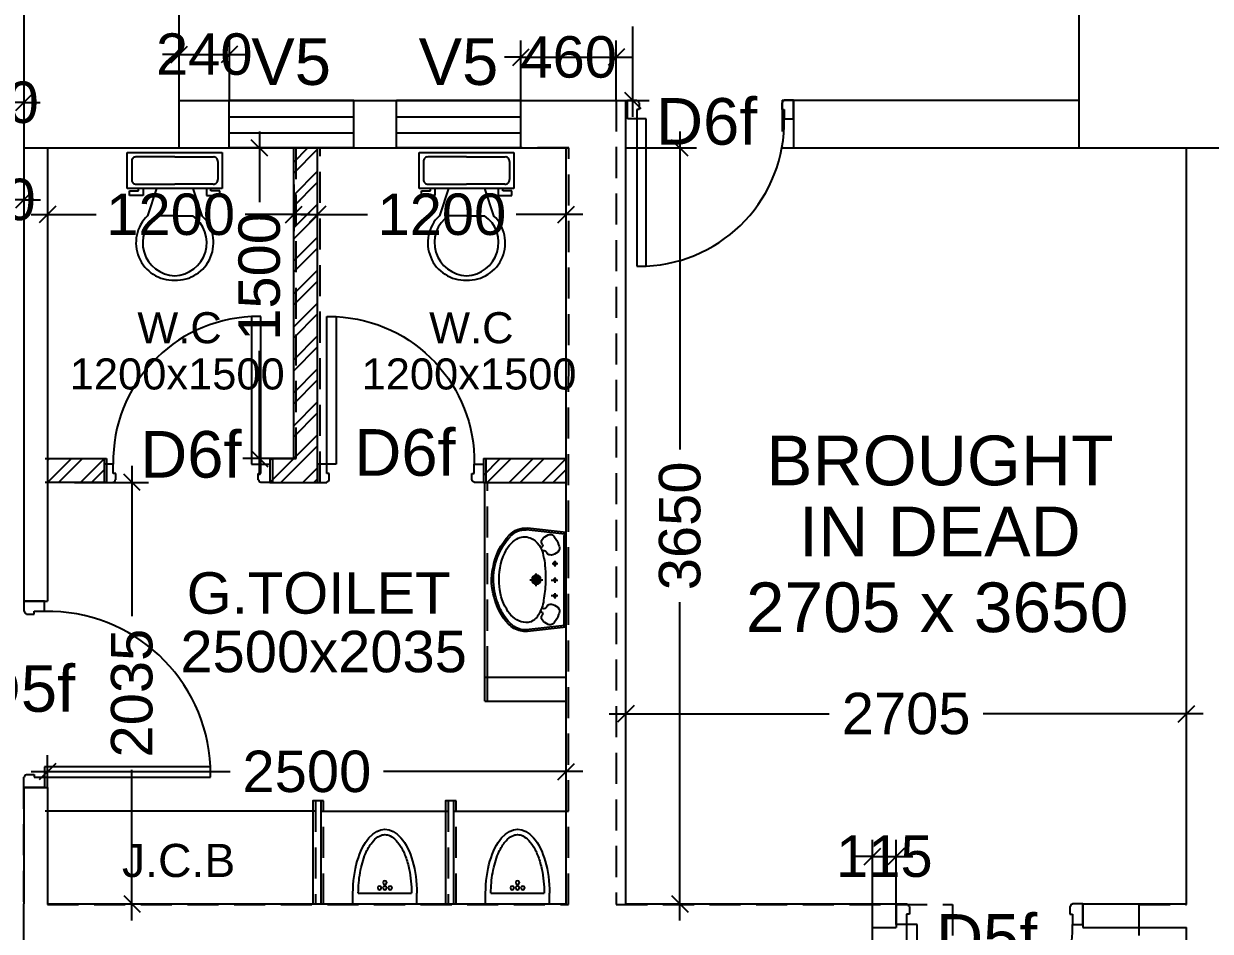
# Model space of a CAD drawing. Extents: x 6345096 to 6738923, y -6490958 to -6305885.
# Drawn here: x 6641049 to 6646774, y -6341547 to -6337166 of the extents above; entities that cross this region are included whole.
import ezdxf
from ezdxf.enums import TextEntityAlignment as Align

# ---------------------------------------------------------------- set-up
doc = ezdxf.new("R2010")
doc.units = 0
doc.header["$LTSCALE"] = 600
doc.header["$MEASUREMENT"] = 0
doc.header["$PDMODE"] = 35
doc.linetypes.add('HIDDEN', pattern=[0.375, 0.25, -0.125])
doc.layers.get('0').update_dxf_attribs({"linetype": 'CONTINUOUS'})
doc.layers.get('Defpoints').update_dxf_attribs({"linetype": 'CONTINUOUS'})
for name, color, linetype in [('8', 8, 'CONTINUOUS'), ('DIM-TEXT', 8, 'CONTINUOUS'), ('DOOR', 32, 'CONTINUOUS'), ('HS', 251, 'CONTINUOUS'), ('joinery', 7, 'CONTINUOUS'), ('LA-column', 3, 'CONTINUOUS'), ('Room Dim', 1, 'CONTINUOUS'), ('T Wall', 8, 'CONTINUOUS'), ('TEXT', 6, 'CONTINUOUS'), ('Toi-Euip', 8, 'CONTINUOUS'), ('toi-fix', 46, 'CONTINUOUS'), ('Toi. Wall Hat', 3, 'CONTINUOUS'), ('Walls', 7, 'CONTINUOUS'), ('WIN', 151, 'CONTINUOUS'), ('Working Dim', 5, 'CONTINUOUS')]:
    doc.layers.add(name, color=color, linetype=linetype)
doc.styles.add('ari', font='arial.ttf')
doc.styles.add('ARIAL', font='arial.ttf')
doc.styles.add('RT', font='romant.shx')
doc.dimstyles.new('int. dim', dxfattribs={"dimtxt": 200, "dimasz": 80, "dimexe": 80, "dimexo": 0, "dimgap": 70, "dimtad": 0, "dimdec": 0, "dimzin": 12, "dimdsep": 46, "dimtxsty": 'ari', "dimblk": 'OBLIQUE', "dimcen": 2, "dimdle": 80, "dimclrd": 256, "dimclre": 256, "dimclrt": 6, "dimadec": 0, "dimazin": 0, "dimtfac": 1, "dimtdec": 0, "dimtix": 1, "dimtmove": 2, "dimatfit": 3, "dimfxl": 1, "dimtolj": 1, "dimtzin": 0, "dimlwd": -1, "dimlwe": -1, "dimarcsym": 0})
doc.dimstyles.new('TEXT', dxfattribs={"dimscale": 0, "dimtxt": 600, "dimasz": 300, "dimexe": 300, "dimexo": 30, "dimgap": 50, "dimtad": 0, "dimdec": 0, "dimzin": 0, "dimdsep": 46, "dimtxsty": 'RT', "dimblk": 'OBLIQUE', "dimcen": 0.09, "dimdle": 300, "dimclrd": 256, "dimclre": 256, "dimclrt": 170, "dimadec": 0, "dimazin": 0, "dimtfac": 1, "dimtdec": 0, "dimtofl": 0, "dimtmove": 2, "dimatfit": 3, "dimfxl": 1, "dimfrac": 2, "dimtolj": 1, "dimtzin": 0, "dimlwd": -1, "dimlwe": -1, "dimarcsym": 0})

# ---------------------------------------------------------------- blocks, each defined once
blk = doc.blocks.new('1000')
at = {"layer": 'DOOR'}
for p, q in [((0, -100), (0, 0)), ((0, 0), (49.7, 0)), ((49.7, 0), (49.7, -2.2)), ((63.2, -49.5), (49.7, -49.5)), ((49.7, -49.5), (49.7, -100)), ((63.2, -13.5), (61, -13.5)), ((63.2, -13.5), (63.2, -49.5)), ((836.8, -13.5), (836.8, -49.5)), ((836.8, -13.5), (839, -13.5)), ((836.8, -49.5), (850.3, -49.5)), ((850.3, 0), (850.3, -2.2)), ((900, 0), (850.3, 0)), ((850.3, -49.5), (850.3, -100)), ((900, -100), (900, 0)), ((49.7, -100), (0, -100)), ((49.7, -100), (49.7, -900.6)), ((100.2, -100), (49.7, -100)), ((100.2, -900.6), (100.2, -100)), ((850.3, -100), (900, -100)), ((49.7, -900.6), (100.2, -900.6))]:
    blk.add_line(p, q, dxfattribs=at)
for centre, major_axis, start_param, end_param in [((49.7, -13.5), (-7.95, 7.95), 3.926991, 5.497787), ((850.3, -13.5), (7.95, 7.95), 0.785398, 2.356194)]:
    blk.add_ellipse(centre, major_axis=major_axis, ratio=1, start_param=start_param, end_param=end_param, dxfattribs=at)
at = {"layer": 'DOOR', "color": 145}
blk.add_ellipse((64.3, -115.3), major_axis=(-519.7, 589.8), ratio=1, start_param=2.464943, end_param=4.009476, dxfattribs=at)
blk = doc.blocks.new('A$C70ED7303')
at = {"layer": 'toi-fix', "color": 8}
for p, q in [((0, 0), (229, 0)), ((229, 0), (229, -174.4)), ((-229, 0), (0, 0)), ((-229, -174.4), (-229, 0)), ((-207.2, -43.6), (-207.2, -130.8)), ((0, -21.8), (-185.4, -21.8)), ((0, -21.8), (185.4, -21.8)), ((207.2, -43.6), (207.2, -130.8)), ((-185.4, -152.6), (0, -152.6)), ((185.4, -152.6), (0, -152.6)), ((229, -174.4), (-229, -174.4)), ((-218.1, -207.2), (-218.1, -185.4)), ((-218.1, -185.4), (-174.4, -185.4)), ((-152.6, -207.2), (-218.1, -207.2)), ((-174.4, -185.4), (-174.4, -174.4)), ((-152.6, -174.4), (-152.6, -207.2)), ((-87.2, -174.4), (-130.8, -305.3)), ((87.2, -174.4), (130.8, -305.3)), ((152.6, -174.4), (152.6, -207.2)), ((152.6, -207.2), (218.1, -207.2)), ((174.4, -185.4), (174.4, -174.4)), ((218.1, -185.4), (174.4, -185.4)), ((218.1, -207.2), (218.1, -185.4)), ((0, -305.3), (-87.2, -305.3)), ((0, -305.3), (87.2, -305.3))]:
    blk.add_line(p, q, dxfattribs=at)
for centre, major_axis, start_param, end_param in [((-188.1, -40.9), (13.6, -13.6), 2.214297, 4.068888), ((188.1, -40.9), (13.6, -13.6), 0.643501, 2.498091), ((-188.1, -133.6), (-13.6, -13.6), 5.35589, 7.21048), ((188.1, -133.6), (-13.6, -13.6), 0.643501, 2.498091), ((-6.6, -436.2), (-127.6, -127.6), 4.686239, 7.105146), ((4.7, -435.5), (-112.7, -112.7), 4.541602, 7.039318), ((6.6, -436.2), (55.8, -171.6), -0.351019, 2.067888), ((-4.7, -435.5), (-112.7, -112.7), 0.814663, 3.31238)]:
    blk.add_ellipse(centre, major_axis=major_axis, ratio=1, start_param=start_param, end_param=end_param, dxfattribs=at)
blk = doc.blocks.new('A$C1E9F72C1')
at = {"layer": 'Toi-Euip', "color": 8}
for p, q in [((-228.2, 0), (-249, -186.3)), ((-228.2, 0), (228.2, 0)), ((228.2, 0), (249, -186.3)), ((-220.9, -6.6), (-241.8, -193.1)), ((-212.9, -9.7), (208.6, -9.7)), ((-63.8, -54.9), (-90.3, -54.9)), ((-76, -72.5), (-76, -39.7)), ((11.6, -54.9), (-14.9, -54.9)), ((-0.6, -72.5), (-0.6, -39.7)), ((91.5, -54.9), (65.1, -54.9)), ((79.3, -67.3), (79.3, -39.7)), ((220.8, -6.2), (241.8, -193.1)), ((0.9, -174.9), (0.9, -113)), ((-29.6, -144.6), (31.2, -144.6))]:
    blk.add_line(p, q, dxfattribs=at)
for centre, radius in [((-76, -54.9), 6.49), ((-0.6, -54.9), 6.49), ((79.3, -54.9), 6.49), ((0.9, -144.6), 21.7), ((0.9, -144.6), 15.6), ((0.9, -144.6), 11)]:
    blk.add_circle(centre, radius, dxfattribs=at)
for centre, radius, start, end in [((-208.1, 14.7), 24.9, 216.2215, 258.8549), ((207.9, 16.2), 26, 271.4204, 321.2513), ((-125, -156.3), 127.2, 109.5864, 129.4018), ((-151.5, -66.7), 34.3, 68.6439, 118.0808), ((-167.5, -75.4), 49.6, 12.807, 54.9415), ((169.6, -75.4), 49.6, 125.0585, 167.193), ((153.6, -66.7), 34.3, 61.9192, 111.3561), ((127.1, -156.3), 127.2, 50.5982, 70.4136), ((-196.3, -76.7), 20.9, 116.809, 207.5092), ((-160.4, -68.2), 57.4, 198.3504, 235.0331), ((-164.3, -121.5), 8.67, 53.8926, 133.9597), ((-76.5, -275.6), 168.3, 94.0281, 120.4098), ((-162.9, -122.5), 8.8, 329.6713, 65.4896), ((-131.5, -107.7), 8.62, 142.6961, 276.8474), ((-114.5, -115.3), 27, 106.386, 151.7285), ((-150, -73.3), 32.2, 330.0791, 16.0346), ((34.9, -905.9), 807.6, 92.48, 98.7772), ((-3.2, -837.5), 738.4, 84.4518, 89.7569), ((46.1, -400.7), 299, 76.1733, 85.7679), ((102.1, -220), 110.7, 24.9779, 81.9798), ((152.1, -73.3), 32.2, 163.9654, 209.9209), ((116.6, -115.3), 27, 28.2715, 73.614), ((134.9, -107.4), 7.45, 281.3197, 41.7016), ((164.3, -121.7), 7.8, 112.0693, 194.8477), ((166.5, -121.5), 8.67, 46.0403, 126.1074), ((162.5, -68.2), 57.4, 304.9669, 341.6496), ((198.5, -76.7), 20.9, 332.4908, 63.191), ((-129.4, -204.5), 80.8, 113.6187, 156.307), ((-181.8, -101.4), 18, 230.4642, 309.5358), ((183.9, -101.4), 18, 230.4642, 309.5358), ((-165.7, -196.5), 84, 173.0041, 196.7608), ((-141.4, -199.1), 106.9, 191.4479, 227.66), ((-163.3, -200.1), 78.8, 174.8598, 213.2089), ((-110.1, -193), 95.5, 167.3454, 194.4146), ((-82.7, -174.7), 127.1, 199.3054, 242.2025), ((136.7, -201.5), 71.5, 327.5919, 23.2221), ((146.7, -197.7), 95.2, 311.9105, 2.7762), ((149.6, -199.6), 100.3, 311.3831, 7.6058), ((-120.4, -183.5), 124.2, 208.7854, 238.1585), ((-15.6, -66.9), 289.4, 226.8801, 256.3199), ((11.5, -60.2), 296.4, 278.977, 313.6155), ((18.1, -68), 277.7, 292.3326, 313.7827), ((77.5, -165.5), 140.9, 291.6868, 328.1397), ((-54.2, -135.8), 202, 229.3146, 253.0106), ((-13.2, -73.3), 249.6, 238.9436, 269.4813), ((0.4, -45.6), 305.3, 248.1503, 293.8049), ((4.7, -23.5), 300.1, 266.1546, 294.5893), ((-3.9, -83.4), 276.6, 253.1484, 282.8609)]:
    blk.add_arc(centre, radius, start, end, dxfattribs=at)
blk = doc.blocks.new('URI')
at = {"layer": 'toi-fix', "color": 8}
for p, q in [((0, 0), (0, 75)), ((450, 0), (0, 0)), ((412.5, 75), (37.5, 75)), ((450, 0), (450, 75))]:
    blk.add_line(p, q, dxfattribs=at)
for centre in [(187.5, 112.5), (225, 150), (225, 112.5), (262.5, 112.5)]:
    blk.add_circle(centre, 13, dxfattribs=at)
blk.add_ellipse((225, 75), major_axis=(0, -450), ratio=0.5, start_param=1.570796, end_param=4.712389, dxfattribs=at)
blk.add_open_spline([(412.5, 75), (412.5, 124.2), (408.2, 173.3), (391.4, 268.1), (378.3, 313.3), (348.4, 383.5), (332.7, 410.7), (302.5, 449), (288.3, 462.2), (261, 480.2), (247.9, 485), (222.9, 488.5), (210.7, 487.2), (184.7, 477.8), (170.9, 469.5), (143, 444.1), (129.1, 427.1), (103, 385.3), (91, 360.6), (70, 305.1), (61.2, 274.4), (43.3, 189.6), (37.5, 132.5), (37.5, 75.3), (37.5, 75.1), (37.5, 75)], degree=3, knots=[1.570797, 1.570797, 1.570797, 1.570797, 1.912721, 1.912721, 2.274933, 2.274933, 2.575852, 2.575852, 2.824182, 2.824182, 3.072511, 3.072511, 3.320841, 3.320841, 3.569171, 3.569171, 3.817501, 3.817501, 4.06583, 4.06583, 4.31416, 4.31416, 4.71135, 4.71135, 4.712389, 4.712389, 4.712389, 4.712389], dxfattribs=at)
blk = doc.blocks.new('_Oblique')
at = {"color": 0, "linetype": 'ByBlock', "lineweight": -2}
blk.add_line((-0.5, -0.5), (0.5, 0.5), dxfattribs=at)
blk = doc.blocks.new('*D296')
at = {"layer": 'Defpoints', "color": 0, "transparency": 16777216}
for p in [(6643837.1, -6336105.4, 63.6), (6643987.7, -6336105.4), (6643698, -6337535.6, 51.9)]:
    blk.add_point(p, dxfattribs=at)
at = {"layer": 'Working Dim', "transparency": 16777216}
for p, q in [((6643987.7, -6336025.4), (6643987.7, -6336461.6)), ((6643837.1, -6336105.4), (6644067.7, -6336105.4)), ((6643987.7, -6337615.6), (6643987.7, -6337179.4)), ((6643698, -6337535.6), (6644067.7, -6337535.6))]:
    blk.add_line(p, q, dxfattribs=at)
at = {"layer": 'Working Dim', "transparency": 16777216, "xscale": 80, "yscale": 80, "zscale": 80}
for p, rotation in [((6643987.7, -6336105.4), 90), ((6643987.7, -6337535.6), 270)]:
    blk.add_blockref('_Oblique', p, dxfattribs=dict(at, rotation=rotation))
at = {"layer": 'Working Dim', "color": 6, "transparency": 16777216, "insert": (6643987.7, -6336820.5), "char_height": 200, "attachment_point": 5, "rotation": 90, "style": 'ari'}
blk.add_mtext('\\A1;1430', dxfattribs=at)
blk = doc.blocks.new('*D391')
at = {"layer": 'Defpoints', "color": 0, "transparency": 16777216}
for p in [(6640729.1, -6337245.4, 109.6), (6641049.4, -6337245.5, 57.1), (6640729.1, -6337546.2)]:
    blk.add_point(p, dxfattribs=at)
at = {"layer": 'Working Dim', "transparency": 16777216}
for p, q in [((6640729.1, -6337245.4), (6640729.1, -6337626.2)), ((6641049.4, -6337245.5), (6641049.4, -6337626.2)), ((6640729.1, -6337546.2), (6640649.1, -6337546.2)), ((6641049.4, -6337546.2), (6640729.1, -6337546.2)), ((6641049.4, -6337546.2), (6641129.4, -6337546.2))]:
    blk.add_line(p, q, dxfattribs=at)
at = {"layer": 'Working Dim', "transparency": 16777216, "xscale": 80, "yscale": 80, "zscale": 80}
blk.add_blockref('_Oblique', (6640729.1, -6337546.2), dxfattribs=at)
at = {"layer": 'Working Dim', "transparency": 16777216, "xscale": 80, "yscale": 80, "zscale": 80, "rotation": 180}
blk.add_blockref('_Oblique', (6641049.4, -6337546.2), dxfattribs=at)
at = {"layer": 'Working Dim', "color": 6, "transparency": 16777216, "insert": (6640889.2, -6337546.2), "char_height": 200, "attachment_point": 5, "style": 'ari'}
blk.add_mtext('\\A1;320', dxfattribs=at)
blk = doc.blocks.new('*D643')
at = {"layer": 'Defpoints', "color": 0, "transparency": 16777216}
for p in [(6642041.4, -6337313.7), (6641799.4, -6337535.6, 9.7), (6642041.4, -6337535.6, 20.4)]:
    blk.add_point(p, dxfattribs=at)
at = {"layer": 'Working Dim', "transparency": 16777216}
for p, q in [((6641799.4, -6337535.6), (6641799.4, -6337233.7)), ((6642041.4, -6337535.6), (6642041.4, -6337233.7)), ((6641799.4, -6337313.7), (6641719.4, -6337313.7)), ((6641799.4, -6337313.7), (6642041.4, -6337313.7)), ((6642041.4, -6337313.7), (6642121.4, -6337313.7))]:
    blk.add_line(p, q, dxfattribs=at)
at = {"layer": 'Working Dim', "transparency": 16777216, "xscale": 80, "yscale": 80, "zscale": 80}
blk.add_blockref('_Oblique', (6641799.4, -6337313.7), dxfattribs=at)
at = {"layer": 'Working Dim', "transparency": 16777216, "xscale": 80, "yscale": 80, "zscale": 80, "rotation": 180}
blk.add_blockref('_Oblique', (6642041.4, -6337313.7), dxfattribs=at)
at = {"layer": 'Working Dim', "color": 6, "transparency": 16777216, "insert": (6641920.4, -6337313.7), "char_height": 200, "attachment_point": 5, "style": 'ari'}
blk.add_mtext('\\A1;240', dxfattribs=at)
blk = doc.blocks.new('*D644')
at = {"layer": 'Defpoints', "color": 0, "transparency": 16777216}
for p in [(6643908.6, -6337327.3), (6643448.6, -6337535.6, 20.4), (6643908.6, -6337535.6, 9.7)]:
    blk.add_point(p, dxfattribs=at)
at = {"layer": 'Working Dim', "transparency": 16777216}
for p, q in [((6643448.6, -6337535.6), (6643448.6, -6337247.3)), ((6643908.6, -6337535.6), (6643908.6, -6337247.3)), ((6643448.6, -6337327.3), (6643368.6, -6337327.3)), ((6643448.6, -6337327.3), (6643908.6, -6337327.3)), ((6643908.6, -6337327.3), (6643988.6, -6337327.3))]:
    blk.add_line(p, q, dxfattribs=at)
at = {"layer": 'Working Dim', "transparency": 16777216, "xscale": 80, "yscale": 80, "zscale": 80}
blk.add_blockref('_Oblique', (6643448.6, -6337327.3), dxfattribs=at)
at = {"layer": 'Working Dim', "transparency": 16777216, "xscale": 80, "yscale": 80, "zscale": 80, "rotation": 180}
blk.add_blockref('_Oblique', (6643908.6, -6337327.3), dxfattribs=at)
at = {"layer": 'Working Dim', "color": 6, "transparency": 16777216, "insert": (6643678.6, -6337327.3), "char_height": 200, "attachment_point": 5, "style": 'ari'}
blk.add_mtext('\\A1;460', dxfattribs=at)
blk = doc.blocks.new('*D996')
at = {"layer": 'Defpoints', "color": 0, "transparency": 16777216}
for p in [(6646659.5, -6340497.4), (6643954.7, -6340864.5, 5.1), (6646659.5, -6340864.5, 10.3)]:
    blk.add_point(p, dxfattribs=at)
at = {"layer": 'Working Dim', "transparency": 16777216}
for p, q in [((6643954.7, -6340864.5), (6643954.7, -6340417.4)), ((6646659.5, -6340864.5), (6646659.5, -6340417.4)), ((6643874.7, -6340497.4), (6644936, -6340497.4)), ((6646739.5, -6340497.4), (6645678.2, -6340497.4))]:
    blk.add_line(p, q, dxfattribs=at)
at = {"layer": 'Working Dim', "transparency": 16777216, "xscale": 80, "yscale": 80, "zscale": 80, "rotation": 180}
blk.add_blockref('_Oblique', (6643954.7, -6340497.4), dxfattribs=at)
at = {"layer": 'Working Dim', "transparency": 16777216, "xscale": 80, "yscale": 80, "zscale": 80}
blk.add_blockref('_Oblique', (6646659.5, -6340497.4), dxfattribs=at)
at = {"layer": 'Working Dim', "color": 6, "transparency": 16777216, "insert": (6645307.1, -6340497.4), "char_height": 200, "attachment_point": 5, "style": 'ari'}
blk.add_mtext('\\A1;2705', dxfattribs=at)
blk = doc.blocks.new('*D997')
at = {"layer": 'Defpoints', "color": 0, "transparency": 16777216}
for p in [(6643954.7, -6337765.5, 5.1), (6644215.5, -6337765.5), (6643954.7, -6341415, 5.1)]:
    blk.add_point(p, dxfattribs=at)
at = {"layer": 'Working Dim', "transparency": 16777216}
for p, q in [((6644215.5, -6337685.5), (6644215.5, -6339222)), ((6643954.7, -6337765.5), (6644295.5, -6337765.5)), ((6644215.5, -6341495), (6644215.5, -6339958.4)), ((6643954.7, -6341415), (6644295.5, -6341415))]:
    blk.add_line(p, q, dxfattribs=at)
at = {"layer": 'Working Dim', "transparency": 16777216, "xscale": 80, "yscale": 80, "zscale": 80}
for p, rotation in [((6644215.5, -6337765.5), 90), ((6644215.5, -6341415), 270)]:
    blk.add_blockref('_Oblique', p, dxfattribs=dict(at, rotation=rotation))
at = {"layer": 'Working Dim', "color": 6, "transparency": 16777216, "insert": (6644215.5, -6339590.2), "char_height": 200, "attachment_point": 5, "rotation": 90, "style": 'ari'}
blk.add_mtext('\\A1;3650', dxfattribs=at)
blk = doc.blocks.new('*D998')
at = {"layer": 'Defpoints', "color": 0, "transparency": 16777216}
for p in [(6641164.5, -6337941.4, 5.1), (6642352.1, -6337941.4, 2.3), (6642352.1, -6338086.9)]:
    blk.add_point(p, dxfattribs=at)
at = {"layer": 'Working Dim', "transparency": 16777216}
for p, q in [((6641164.5, -6337941.4), (6641164.5, -6338166.9)), ((6642352.1, -6337941.4), (6642352.1, -6338166.9)), ((6641084.5, -6338086.9), (6641399.4, -6338086.9)), ((6642432.1, -6338086.9), (6642117.2, -6338086.9))]:
    blk.add_line(p, q, dxfattribs=at)
at = {"layer": 'Working Dim', "transparency": 16777216, "xscale": 80, "yscale": 80, "zscale": 80, "rotation": 180}
blk.add_blockref('_Oblique', (6641164.5, -6338086.9), dxfattribs=at)
at = {"layer": 'Working Dim', "transparency": 16777216, "xscale": 80, "yscale": 80, "zscale": 80}
blk.add_blockref('_Oblique', (6642352.1, -6338086.9), dxfattribs=at)
at = {"layer": 'Working Dim', "color": 6, "transparency": 16777216, "insert": (6641758.3, -6338086.9), "char_height": 200, "attachment_point": 5, "style": 'ari'}
blk.add_mtext('\\A1;1200', dxfattribs=at)
blk = doc.blocks.new('*D999')
at = {"layer": 'Defpoints', "color": 0, "transparency": 16777216}
for p in [(6643666.7, -6338086.9), (6642467.1, -6338116, 2.3), (6643666.7, -6338116, 5.1)]:
    blk.add_point(p, dxfattribs=at)
at = {"layer": 'Working Dim', "transparency": 16777216}
for p, q in [((6642467.1, -6338116), (6642467.1, -6338006.9)), ((6643666.7, -6338116), (6643666.7, -6338006.9)), ((6642387.1, -6338086.9), (6642708, -6338086.9)), ((6643746.7, -6338086.9), (6643425.8, -6338086.9))]:
    blk.add_line(p, q, dxfattribs=at)
at = {"layer": 'Working Dim', "transparency": 16777216, "xscale": 80, "yscale": 80, "zscale": 80, "rotation": 180}
blk.add_blockref('_Oblique', (6642467.1, -6338086.9), dxfattribs=at)
at = {"layer": 'Working Dim', "transparency": 16777216, "xscale": 80, "yscale": 80, "zscale": 80}
blk.add_blockref('_Oblique', (6643666.7, -6338086.9), dxfattribs=at)
at = {"layer": 'Working Dim', "color": 6, "transparency": 16777216, "insert": (6643066.9, -6338086.9), "char_height": 200, "attachment_point": 5, "style": 'ari'}
blk.add_mtext('\\A1;1200', dxfattribs=at)
blk = doc.blocks.new('*D1000')
at = {"layer": 'Defpoints', "color": 0, "transparency": 16777216}
for p in [(6642352.1, -6337765.5, 2.3), (6642186.7, -6339265.5), (6642352.1, -6339265.5, 2.3)]:
    blk.add_point(p, dxfattribs=at)
at = {"layer": 'Working Dim', "transparency": 16777216}
for p, q in [((6642186.7, -6337685.5), (6642186.7, -6338026.8)), ((6642352.1, -6337765.5), (6642106.7, -6337765.5)), ((6642186.7, -6339345.5), (6642186.7, -6338744.5)), ((6642352.1, -6339265.5), (6642106.7, -6339265.5))]:
    blk.add_line(p, q, dxfattribs=at)
at = {"layer": 'Working Dim', "transparency": 16777216, "xscale": 80, "yscale": 80, "zscale": 80}
for p, rotation in [((6642186.7, -6337765.5), 90), ((6642186.7, -6339265.5), 270)]:
    blk.add_blockref('_Oblique', p, dxfattribs=dict(at, rotation=rotation))
at = {"layer": 'Working Dim', "color": 6, "transparency": 16777216, "insert": (6642186.7, -6338385.7), "char_height": 200, "attachment_point": 5, "rotation": 90, "style": 'ari'}
blk.add_mtext('\\A1;1500', dxfattribs=at)
blk = doc.blocks.new('*D1001')
at = {"layer": 'Defpoints', "color": 0, "transparency": 16777216}
for p in [(6641294.7, -6339380, 2.3), (6641294.7, -6341415, 5.1), (6641571.6, -6341415)]:
    blk.add_point(p, dxfattribs=at)
at = {"layer": 'Working Dim', "transparency": 16777216}
for p, q in [((6641571.6, -6339300), (6641571.6, -6340026.4)), ((6641294.7, -6339380), (6641651.6, -6339380)), ((6641571.6, -6341495), (6641571.6, -6340768.6)), ((6641294.7, -6341415), (6641651.6, -6341415))]:
    blk.add_line(p, q, dxfattribs=at)
at = {"layer": 'Working Dim', "transparency": 16777216, "xscale": 80, "yscale": 80, "zscale": 80}
for p, rotation in [((6641571.6, -6339380), 90), ((6641571.6, -6341415), 270)]:
    blk.add_blockref('_Oblique', p, dxfattribs=dict(at, rotation=rotation))
at = {"layer": 'Working Dim', "color": 6, "transparency": 16777216, "insert": (6641571.6, -6340397.5), "char_height": 200, "attachment_point": 5, "rotation": 90, "style": 'ari'}
blk.add_mtext('\\A1;2035', dxfattribs=at)
blk = doc.blocks.new('*D1006')
at = {"layer": 'Defpoints', "color": 0, "transparency": 16777216}
for p in [(6643666.7, -6340776.7), (6641164.5, -6340853, 5.1), (6643666.7, -6340853, 5.1)]:
    blk.add_point(p, dxfattribs=at)
at = {"layer": 'Working Dim', "transparency": 16777216}
for p, q in [((6641164.5, -6340853), (6641164.5, -6340696.7)), ((6643666.7, -6340853), (6643666.7, -6340696.7)), ((6641084.5, -6340776.7), (6642045.6, -6340776.7)), ((6643746.7, -6340776.7), (6642785.6, -6340776.7))]:
    blk.add_line(p, q, dxfattribs=at)
at = {"layer": 'Working Dim', "transparency": 16777216, "xscale": 80, "yscale": 80, "zscale": 80, "rotation": 180}
blk.add_blockref('_Oblique', (6641164.5, -6340776.7), dxfattribs=at)
at = {"layer": 'Working Dim', "transparency": 16777216, "xscale": 80, "yscale": 80, "zscale": 80}
blk.add_blockref('_Oblique', (6643666.7, -6340776.7), dxfattribs=at)
at = {"layer": 'Working Dim', "color": 6, "transparency": 16777216, "insert": (6642415.6, -6340776.7), "char_height": 200, "attachment_point": 5, "style": 'ari'}
blk.add_mtext('\\A1;2500', dxfattribs=at)
blk = doc.blocks.new('*D1154')
at = {"layer": 'Defpoints', "color": 0, "transparency": 16777216}
for p in [(6640699.4, -6337765.4, 2.3), (6641049.5, -6337765.5, 5.1), (6640699.4, -6338015.4)]:
    blk.add_point(p, dxfattribs=at)
at = {"layer": 'Working Dim', "transparency": 16777216}
for p, q in [((6640699.4, -6337765.4), (6640699.4, -6338095.4)), ((6641049.5, -6337765.5), (6641049.5, -6338095.4)), ((6640699.4, -6338015.4), (6640619.4, -6338015.4)), ((6641049.5, -6338015.4), (6640699.4, -6338015.4)), ((6641049.5, -6338015.4), (6641129.5, -6338015.4))]:
    blk.add_line(p, q, dxfattribs=at)
at = {"layer": 'Working Dim', "transparency": 16777216, "xscale": 80, "yscale": 80, "zscale": 80}
blk.add_blockref('_Oblique', (6640699.4, -6338015.4), dxfattribs=at)
at = {"layer": 'Working Dim', "transparency": 16777216, "xscale": 80, "yscale": 80, "zscale": 80, "rotation": 180}
blk.add_blockref('_Oblique', (6641049.5, -6338015.4), dxfattribs=at)
at = {"layer": 'Working Dim', "color": 6, "transparency": 16777216, "insert": (6640874.5, -6338015.4), "char_height": 200, "attachment_point": 5, "style": 'ari'}
blk.add_mtext('\\A1;350', dxfattribs=at)
blk = doc.blocks.new('*D1283')
at = {"layer": 'Defpoints', "color": 0, "linetype": 'Continuous', "transparency": 16777216}
for p in [(6651939.5, -6335299.5), (6610879.5, -6337535.4, 2.3), (6651939.5, -6337535.5, 1)]:
    blk.add_point(p, dxfattribs=at)
at = {"layer": 'DIM-TEXT', "transparency": 16777216}
for p, q in [((6610879.5, -6337535.4), (6610879.5, -6334999.5)), ((6651939.5, -6337535.5), (6651939.5, -6334999.5)), ((6610579.5, -6335299.5), (6623160, -6335299.5)), ((6652239.5, -6335299.5), (6639659.1, -6335299.5))]:
    blk.add_line(p, q, dxfattribs=at)
at = {"layer": 'DIM-TEXT', "linetype": 'Continuous', "transparency": 16777216, "xscale": 300, "yscale": 300, "zscale": 300, "rotation": 180}
blk.add_blockref('_Oblique', (6610879.5, -6335299.5), dxfattribs=at)
at = {"layer": 'DIM-TEXT', "linetype": 'Continuous', "transparency": 16777216, "xscale": 300, "yscale": 300, "zscale": 300}
blk.add_blockref('_Oblique', (6651939.5, -6335299.5), dxfattribs=at)
at = {"layer": 'DIM-TEXT', "color": 170, "linetype": 'Continuous', "transparency": 16777216, "insert": (6631409.5, -6335299.5), "char_height": 750, "attachment_point": 5, "style": 'ari'}
blk.add_mtext('\\A1;{\\H1.067x;EMERGENCY MEDICINE DEPT.}', dxfattribs=at)
blk = doc.blocks.new('*D2065')
at = {"layer": 'Defpoints', "color": 0, "transparency": 16777216}
for p in [(6645259.4, -6341186.3), (6645144.4, -6341415), (6645259.4, -6341415)]:
    blk.add_point(p, dxfattribs=at)
at = {"layer": 'Working Dim', "transparency": 16777216}
for p, q in [((6645144.4, -6341415), (6645144.4, -6341106.3)), ((6645259.4, -6341415), (6645259.4, -6341106.3)), ((6645144.4, -6341186.3), (6645064.4, -6341186.3)), ((6645144.4, -6341186.3), (6645259.4, -6341186.3)), ((6645259.4, -6341186.3), (6645339.4, -6341186.3))]:
    blk.add_line(p, q, dxfattribs=at)
at = {"layer": 'Working Dim', "transparency": 16777216, "xscale": 80, "yscale": 80, "zscale": 80}
blk.add_blockref('_Oblique', (6645144.4, -6341186.3), dxfattribs=at)
at = {"layer": 'Working Dim', "transparency": 16777216, "xscale": 80, "yscale": 80, "zscale": 80, "rotation": 180}
blk.add_blockref('_Oblique', (6645259.4, -6341186.3), dxfattribs=at)
at = {"layer": 'Working Dim', "color": 6, "transparency": 16777216, "insert": (6645201.9, -6341186.3), "char_height": 200, "attachment_point": 5, "style": 'ari'}
blk.add_mtext('\\A1;115', dxfattribs=at)
blk = doc.blocks.new('A$C2CD672AE')
at = {"layer": 'T Wall', "color": 8, "linetype": 'HIDDEN'}
for p, q in [((112044.6, 117158.3), (112044.6, 118658.4)), ((112159.6, 117043.3), (112159.6, 118658.4)), ((110845, 117158.3, 10.7), (111129.6, 117158.3, 10.7)), ((111129.6, 117158.3, 10.7), (111129.6, 117043.3, 10.7)), ((111929.6, 117158.3), (112044.6, 117158.3)), ((112044.6, 117158.3), (111929.6, 117158.3)), ((111929.6, 117158.3), (111929.6, 117043.3)), ((112959.6, 117158.3, 10.7), (113359.2, 117158.3, 10.7)), ((112959.6, 117158.3, 10.7), (112959.6, 117043.3, 10.7)), ((111129.6, 117043.3, 10.7), (110844.9, 117043.3, 10.7)), ((111929.6, 117043.3), (112159.6, 117043.3)), ((112959.6, 117043.3, 10.7), (113359.2, 117043.3, 10.7)), ((112967.2, 116102.6, 10.7), (112967.2, 117043.3, 10.7)), ((112967.2, 116102.6, 10.7), (113359.2, 116102.6, 10.7)), ((112967.2, 115987.6, 10.7), (112967.2, 116102.6, 10.7)), ((112967.2, 115987.6, 10.7), (113359.2, 115987.6, 10.7)), ((112137.2, 115455.8, 10.7), (110845, 115455.8, 10.7)), ((112177.2, 115455.8, 10.7), (112777.2, 115455.8, 10.7)), ((112817.2, 115455.8, 10.7), (113359.2, 115455.8, 10.7))]:
    blk.add_line(p, q, dxfattribs=at)
at = {"layer": 'T Wall', "color": 8, "linetype": 'HIDDEN', "elevation": 10.7}
for points in [[(112177.2, 115005.8), (112177.2, 115505.8), (112137.2, 115505.8), (112137.2, 115005.8)], [(112817.2, 115005.8), (112817.2, 115505.8), (112777.2, 115505.8), (112777.2, 115005.8)]]:
    blk.add_lwpolyline(points, dxfattribs=at)
at = {"layer": 'Walls', "color": 8, "linetype": 'HIDDEN'}
for p, q in [((111480, 118888.3), (113589.2, 118888.3)), ((114389.2, 118888.4), (115820.9, 118888.4)), ((114389.2, 118888.4), (114389.2, 118658.4)), ((110833, 118658.4), (111100, 118658.4)), ((110845, 118658.4), (110845, 116470.8)), ((111480, 118658.4), (113359.2, 118658.3)), ((114389.2, 118658.4), (115820.9, 118658.4)), ((116340.9, 115005.9), (116340.9, 118658.4)), ((110730, 116470.8), (110845, 116470.8)), ((116111, 115005.9), (116340.8, 115005.9)), ((116111, 115005.9), (116111, 114775.9))]:
    blk.add_line(p, q, dxfattribs=at)
at = {"layer": 'Walls', "color": 8, "linetype": 'HIDDEN', "elevation": 20.4}
blk.add_lwpolyline([(113129.2, 118888.3), (113589.2, 118888.3), (113589.2, 115005.9), (115211, 115005.9), (115211, 114775.9), (114859.9, 114775.9), (114860, 111343.3), (114480, 111343.3), (114480, 111458.3), (114745, 111458.3), (114744.9, 114775.9), (110845, 114775.9), (110845, 112093.4), (110730, 112093.4), (110730, 115570.8), (110845, 115570.8), (110845, 115006), (113347.3, 115005.9), (113359.2, 115005.8), (113359.5, 118658.3), (113129.2, 118658.3), (113129.2, 118888.3)], dxfattribs=at)

msp = doc.modelspace()

# ---------------------------------------------------------------- hatches: boundary and pattern name
at = {"layer": 'Toi. Wall Hat'}
h = msp.add_hatch(dxfattribs=at)
h.set_pattern_fill('ANSI32', color=10, scale=300, style=0)
h.set_pattern_definition([(45, (6642237.08, -6339380.49), (-79.5495, 79.5495), []), (45, (6642290.11, -6339380.49), (-79.5495, 79.5495), [])])
h.paths.add_polyline_path([(6642352.075, -6339265.493), (6642237.075, -6339265.493), (6642237.075, -6339380.493), (6642467.075, -6339380.493), (6642467.075, -6337765.493), (6642352.075, -6337765.413)])
h = msp.add_hatch(dxfattribs=at)
h.set_pattern_fill('ANSI32', color=10, scale=300, style=0)
h.set_pattern_definition([(45, (6641164.54, -6339380.49), (-79.5495, 79.5495), []), (45, (6641217.57, -6339380.49), (-79.5495, 79.5495), [])])
h.paths.add_polyline_path([(6641164.536, -6339265.493), (6641164.536, -6339380.493), (6641437.075, -6339380.493), (6641437.075, -6339265.493)])
h.paths.add_polyline_path([(6643666.712, -6339380.493), (6643666.712, -6339265.493), (6643267.075, -6339265.493), (6643267.075, -6339380.493)])

# ---------------------------------------------------------------- linework, layer by layer
at = {"layer": 'LA-column', "color": 2}
for points, elevation in [([(6641049.354, -6337765.464), (6641799.354, -6337765.464), (6641799.354, -6337015.464), (6641049.354, -6337015.464)], 1.031), ([(6646140.295, -6337765.48), (6646890.295, -6337765.48), (6646890.295, -6337015.48), (6646140.295, -6337015.48)], 5.131)]:
    msp.add_lwpolyline(points, close=True, dxfattribs=dict(at, elevation=elevation))
at = {"layer": 'T Wall', "color": 6, "linetype": 'Continuous'}
for p, q in [((6642352.075, -6339265.493, -12.768), (6642352.075, -6337765.446, -12.768)), ((6642467.075, -6339380.493, -12.768), (6642467.075, -6337765.446, -12.768)), ((6641152.442, -6339265.493, -10.486), (6641437.075, -6339265.493, -10.486)), ((6641437.075, -6339265.493, -10.486), (6641437.075, -6339380.493, -10.486)), ((6642237.075, -6339265.493, -12.768), (6642352.075, -6339265.493, -12.768)), ((6642352.075, -6339265.493, -12.768), (6642237.075, -6339265.493, -12.768)), ((6642237.075, -6339265.493, -12.768), (6642237.075, -6339380.493, -12.768)), ((6643267.075, -6339265.493, -10.486), (6643666.709, -6339265.493, -10.486)), ((6643267.075, -6339265.493, -10.486), (6643267.075, -6339380.493, -10.486)), ((6641437.075, -6339380.493, -10.486), (6641152.414, -6339380.493, -10.486)), ((6642237.075, -6339380.493, -12.768), (6642467.075, -6339380.493, -12.768)), ((6643267.075, -6339380.493, -10.486), (6643666.709, -6339380.493, -10.486)), ((6643274.709, -6340321.226, -10.486), (6643274.709, -6339380.493, -10.486)), ((6643274.709, -6340321.226, -10.486), (6643666.709, -6340321.226, -10.486)), ((6643274.709, -6340436.226, -10.486), (6643274.709, -6340321.226, -10.486)), ((6643274.709, -6340436.226, -10.486), (6643666.709, -6340436.226, -10.486)), ((6642444.712, -6340967.993, -10.486), (6641152.442, -6340967.993, -10.486)), ((6642484.712, -6340967.993, -10.486), (6643084.712, -6340967.993, -10.486)), ((6643124.712, -6340967.993, -10.486), (6643666.712, -6340967.993, -10.486))]:
    msp.add_line(p, q, dxfattribs=at)
at = {"layer": 'T Wall', "color": 6, "linetype": 'Continuous', "elevation": -10.486}
for points in [[(6642484.712, -6341414.993), (6642484.712, -6340917.993), (6642444.712, -6340917.993), (6642444.712, -6341414.993)], [(6643124.712, -6341414.993), (6643124.712, -6340917.993), (6643084.712, -6340917.993), (6643084.712, -6341414.993)]]:
    msp.add_lwpolyline(points, dxfattribs=at)
at = {"layer": 'Walls', "linetype": 'Continuous'}
for p, q in [((6641799.354, -6337535.614), (6643954.712, -6337535.614)), ((6643954.712, -6341414.993), (6643954.712, -6337535.614)), ((6644763.112, -6337535.516, -23.499), (6646140.294, -6337535.516)), ((6644763.112, -6337535.516, -23.499), (6644763.112, -6337765.516, -23.499)), ((6641049.536, -6337765.45, -12.768), (6641049.536, -6339953.014, -12.768)), ((6641164.536, -6337765.471, -12.768), (6641164.536, -6339953.014, -12.768)), ((6641799.354, -6337765.5), (6643666.712, -6337765.613)), ((6643666.712, -6341414.993), (6643666.712, -6337765.613)), ((6644763.112, -6337765.516, -23.499), (6646140.294, -6337765.516)), ((6646659.472, -6341414.994, -12.768), (6646659.472, -6337765.307, -12.768)), ((6641049.536, -6339953.014, -12.768), (6641164.536, -6339953.014, -12.768)), ((6641049.536, -6340853.014, -12.768), (6641164.536, -6340853.014, -12.768)), ((6641049.538, -6340853.014, -12.768), (6641049.538, -6341415.014, -12.768)), ((6641164.536, -6340853.014, -12.768), (6641164.536, -6341414.975, -12.768)), ((6641049.536, -6344330.478, -12.768), (6641049.536, -6341414.995, -12.768)), ((6641164.536, -6341414.975, -12.768), (6643666.712, -6341414.991, -12.768)), ((6643954.712, -6341414.991, -12.768), (6645144.439, -6341414.991, -12.768)), ((6645144.439, -6341414.991, -12.768), (6645259.439, -6341414.988, -12.768)), ((6645144.439, -6341644.987, -12.768), (6645144.439, -6341414.991, -12.768)), ((6645259.439, -6341414.989, -12.768), (6645259.439, -6341529.991, -12.768)), ((6646159.444, -6341414.991, -11.419), (6646659.472, -6341414.994, -12.768)), ((6646159.444, -6341414.991, -12.768), (6646159.444, -6341529.991, -12.768)), ((6645144.439, -6341529.992, -12.768), (6645259.439, -6341529.989, -12.768)), ((6646159.444, -6341529.992, -12.768), (6646159.444, -6341529.992, -12.768)), ((6646159.444, -6341529.991, -12.768), (6646659.472, -6341529.994, -15.741)), ((6646659.472, -6344480.409, -12.768), (6646659.472, -6341529.994, -12.768))]:
    msp.add_line(p, q, dxfattribs=at)
at = {"layer": 'WIN', "linetype": 'Continuous'}
for p, q in [((6642641.354, -6337535.595, 20.43), (6642041.354, -6337535.595, 20.43)), ((6642041.354, -6337765.595, 20.43), (6642041.354, -6337535.595, 20.43)), ((6642641.354, -6337765.595, 20.43), (6642641.354, -6337535.595, 20.43)), ((6643448.624, -6337535.595, 20.43), (6642848.624, -6337535.595, 20.43)), ((6642848.624, -6337765.595, 20.43), (6642848.624, -6337535.595, 20.43)), ((6643448.624, -6337765.595, 20.43), (6643448.624, -6337535.595, 20.43)), ((6642641.354, -6337616.901, 20.43), (6642041.354, -6337616.901, 20.43)), ((6643448.624, -6337616.901, 20.43), (6642848.624, -6337616.901, 20.43)), ((6642641.354, -6337693.567, 20.43), (6642041.354, -6337693.567, 20.43)), ((6643448.624, -6337693.567, 20.43), (6642848.624, -6337693.567, 20.43)), ((6642641.354, -6337765.595, 20.43), (6642041.354, -6337765.595, 20.43)), ((6643448.624, -6337765.595, 20.43), (6642848.624, -6337765.595, 20.43))]:
    msp.add_line(p, q, dxfattribs=at)

# ---------------------------------------------------------------- block references
at = {"layer": 'DOOR', "linetype": 'Continuous'}
for p, xscale, yscale, zscale, rotation in [((6643963.112, -6337535.436, -23.499), 0.8888888880610689, 0.8888888880610689, 0.8888888880610689, 1.284662534540609e-05), ((6642237.075, -6339380.493, -10.486), 0.888888891786359, 0.888888891786359, 0.888888891786359, 180.0000127865943), ((6642467.075, -6339380.493, -10.486), -0.8888888917863592, 0.8888888955116272, 0.8888888952223155, 179.9999871533746)]:
    msp.add_blockref('1000', p, dxfattribs=dict(at, xscale=xscale, yscale=yscale, zscale=zscale, rotation=rotation))
for p, rotation in [((6641049.536, -6340853.011, -10.486), 90.0000128066047), ((6645259.439, -6341414.989, -12.768), 1.280660469377369e-05)]:
    msp.add_blockref('1000', p, dxfattribs=dict(at, rotation=rotation))
at = {"layer": 'DOOR', "xscale": -0.6857142858207226, "yscale": 0.6857142867520452, "zscale": 0.6857142857142868}
for p in [(6642946.591, -6341414.993, -10.486), (6643586.591, -6341414.993, -10.486)]:
    msp.add_blockref('URI', p, dxfattribs=at)
at = {"layer": 'HS'}
msp.add_blockref('A$C2CD672AE', (6530319.294, -6456423.902, 8.17), dxfattribs=at)
at = {"layer": 'Toi-Euip', "color": 31, "xscale": -1, "rotation": 270}
msp.add_blockref('A$C1E9F72C1', (6643666.709, -6339850.86, -10.486), dxfattribs=at)
at = {"layer": 'toi-fix', "linetype": 'Continuous'}
for p in [(6641777.91, -6337787.299, -10.486), (6643185.91, -6337787.299, -10.486)]:
    msp.add_blockref('A$C70ED7303', p, dxfattribs=at)

# ---------------------------------------------------------------- texts
at = {"layer": '8', "color": 6, "style": 'ari'}
msp.add_text('D6f', height=225, dxfattribs=at).set_placement((6644100.21, -6337749.708))
for s, p in [('D6f', (6641855.876, -6339357.132, -12.768)), ('D6f', (6642888.956, -6339347.955, -12.768)), ('D5f', (6641053.008, -6340487.744, -10.486)), ('D5f', (6645695.825, -6341689.649, -20.182))]:
    msp.add_text(s, height=225, dxfattribs=at).set_placement(p, align=Align.CENTER)
at = {"layer": 'joinery', "style": 'ari'}
for p in [(6642339.604, -6337461.195, 20.43), (6643146.874, -6337461.195, 20.43)]:
    msp.add_text('V5', height=225, dxfattribs=at).set_placement(p, align=Align.CENTER)
at = {"layer": 'Room Dim', "style": 'ARIAL'}
for s, height, p in [('1200x1500', 150, (6641789.997, -6338931.578, -10.486)), ('1200x1500', 150, (6643197.997, -6338931.578, -10.486)), ('2705 x 3650', 240, (6645456.56, -6340103.193, -7.637)), ('2500x2035', 200, (6642496.348, -6340296.86, -10.486))]:
    msp.add_text(s, height=height, dxfattribs=at).set_placement(p, align=Align.CENTER)
at = {"layer": 'TEXT', "color": 7, "style": 'ARIAL'}
for s, height, p in [('W.C', 150, (6641800.998, -6338708.422, -10.486)), ('W.C', 150, (6643208.998, -6338708.422, -10.486)), ('BROUGHT', 240, (6645469.611, -6339394.283, -7.637)), ('IN DEAD', 240, (6645469.611, -6339737.283, -7.637)), ('G.TOILET', 200, (6642472.283, -6340014.086, -10.486)), ('J.C.B', 160, (6641796.806, -6341285.564, -10.486))]:
    msp.add_text(s, height=height, dxfattribs=at).set_placement(p, align=Align.CENTER)

# ---------------------------------------------------------------- dimensions: what is measured, and where the dimension line sits
at = {"layer": 'DIM-TEXT', "linetype": 'Continuous'}
dim = msp.add_linear_dim(base=(6651939.497, -6335299.46, -12.768), p1=(6610879.531, -6337535.431, -10.486), p2=(6651939.497, -6337535.544, -11.737), text='{\\H1.067x;EMERGENCY MEDICINE DEPT.}', dimstyle='TEXT', override={"dimscale": 1, "dimtxt": 750, "dimexo": 0, "dimtxsty": 'ari'}, dxfattribs=at)
dim.commit()
dim.dimension.update_dxf_attribs({"geometry": '*D1283', "text_midpoint": (6631409.514, -6335299.46, -12.768)})
at = {"layer": 'Working Dim', "color": 6}
for base, p1, p2, angle, picture, middle in [((6643987.692, -6336105.438, -42.231), (6643697.981, -6337535.614, 9.699), (6643837.058, -6336105.438, 21.417), 270, '*D296', (6643987.692, -6336820.526, -42.231)), ((6640729.085, -6337546.167, -42.231), (6641049.353, -6337245.5, 14.83), (6640729.085, -6337245.433, 67.409), 180, '*D391', (6640889.219, -6337546.167, -42.231)), ((6644215.478, -6337765.45, -12.768), (6643954.712, -6341414.993, -7.637), (6643954.712, -6337765.45, -7.637), 90, '*D997', (6644215.478, -6339590.222, -12.768)), ((6641571.639, -6341414.976, -12.768), (6641294.745, -6339379.993, -10.486), (6641294.732, -6341414.976, -7.637), 90, '*D1001', (6641571.639, -6340397.485, -12.768))]:
    dim = msp.add_linear_dim(base=base, p1=p1, p2=p2, angle=angle, dimstyle='int. dim', override={"dimtxt": 200, "dimarcsym": 1}, dxfattribs=at)
    dim.commit()
    dim.dimension.update_dxf_attribs({"geometry": picture, "text_midpoint": middle})
for base, p1, p2, text, picture, middle in [((6642041.354, -6337313.666), (6641799.354, -6337535.614, 9.699), (6642041.354, -6337535.614, 20.43), '240', '*D643', (6641920.354, -6337313.666)), ((6642352.075, -6338086.94, -12.768), (6641164.536, -6337941.444, -7.637), (6642352.075, -6337941.444, -10.486), '1200', '*D998', (6641758.306, -6338086.94, -12.768)), ((6643666.712, -6340776.745, -12.768), (6641164.536, -6340853.014, -7.637), (6643666.712, -6340853.014, -7.637), '2500', '*D1006', (6642415.624, -6340776.745, -12.768))]:
    dim = msp.add_linear_dim(base=base, p1=p1, p2=p2, text=text, dimstyle='int. dim', override={"dimtxt": 200, "dimarcsym": 1}, dxfattribs=at)
    dim.commit()
    dim.dimension.update_dxf_attribs({"geometry": picture, "text_midpoint": middle})
for base, p1, p2, picture, middle in [((6643908.624, -6337327.338), (6643448.624, -6337535.595, 20.43), (6643908.624, -6337535.595, 9.699), '*D644', (6643678.624, -6337327.338)), ((6640699.441, -6338015.422, -12.768), (6641049.536, -6337765.45, -7.637), (6640699.441, -6337765.429, -10.486), '*D1154', (6640874.489, -6338015.422, -12.768)), ((6643666.712, -6338086.94, -12.768), (6642467.075, -6338116.045, -10.486), (6643666.712, -6338116.045, -7.637), '*D999', (6643066.893, -6338086.94, -12.768)), ((6646659.472, -6340497.352, -12.768), (6643954.712, -6340864.517, -7.637), (6646659.472, -6340864.517, -2.506), '*D996', (6645307.092, -6340497.352, -12.768)), ((6645259.439, -6341186.313, -12.768), (6645144.439, -6341414.991, -12.768), (6645259.439, -6341414.992, -12.768), '*D2065', (6645201.939, -6341186.313, -12.768))]:
    dim = msp.add_linear_dim(base=base, p1=p1, p2=p2, dimstyle='int. dim', override={"dimtxt": 200, "dimarcsym": 1}, dxfattribs=at)
    dim.commit()
    dim.dimension.update_dxf_attribs({"geometry": picture, "text_midpoint": middle})
dim = msp.add_linear_dim(base=(6642186.715, -6339265.493, -12.768), p1=(6642352.075, -6337765.493, -10.486), p2=(6642352.075, -6339265.493, -10.486), angle=90, dimstyle='int. dim', override={"dimtxt": 200, "dimarcsym": 1}, dxfattribs=at)
dim.commit()
dim.dimension.update_dxf_attribs({"geometry": '*D1000', "text_midpoint": (6642186.715, -6338385.652, -12.768), "dimtype": 160})

doc.saveas('drawing.dxf')
